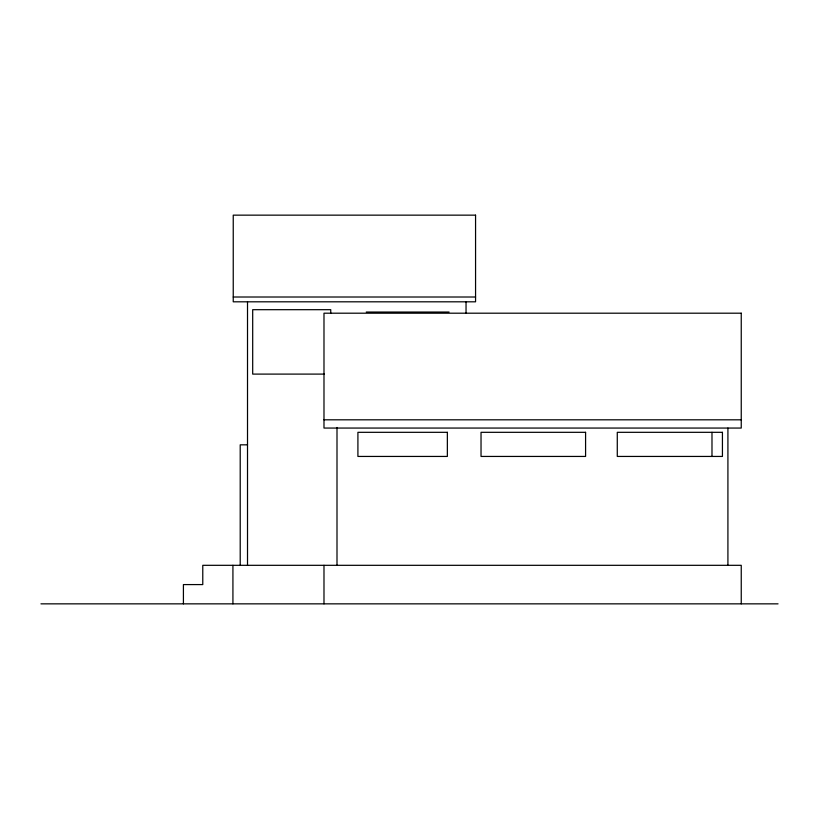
<?xml version="1.0" encoding="UTF-8"?>
<svg xmlns="http://www.w3.org/2000/svg" width="819" height="819" viewBox="0 0 819 819"><rect width="100%" height="100%" fill="white"/><g stroke="black" fill="none" stroke-linecap="round" stroke-linejoin="round"><path stroke-width="1.23" d="M233.241 297.01L475.563 297.01M366.247 312.049L449.068 312.049M324.344 374.099L252.692 374.099L252.692 309.684L330.743 309.684L330.743 313.472M323.986 419.809L741.246 419.809M247.512 444.83L240.213 444.83L240.213 565.315M40.95 603.849L778.05 603.849M741.246 603.849L741.246 565.315L202.774 565.315L202.774 584.582L183.415 584.582L183.415 603.849M727.917 428.061L727.917 565.315M711.987 432.319L711.987 456.439M466.042 301.812L466.042 313.237M336.998 427.467L336.998 565.315M323.986 565.315L323.986 603.849M247.512 301.812L247.512 565.315M232.924 565.315L232.924 603.849M475.563 215.151L233.241 215.151L233.241 301.812L475.563 301.812L475.563 215.151M741.246 313.196L323.986 313.196L323.986 428.061L741.246 428.061L741.246 313.196M447.358 432.319L357.913 432.319L357.913 456.439L447.358 456.439L447.358 432.319M585.585 432.319L481.029 432.319L481.029 456.439L585.585 456.439L585.585 432.319M722.43 432.319L617.28 432.319L617.28 456.439L722.43 456.439L722.43 432.319"/></g></svg>
